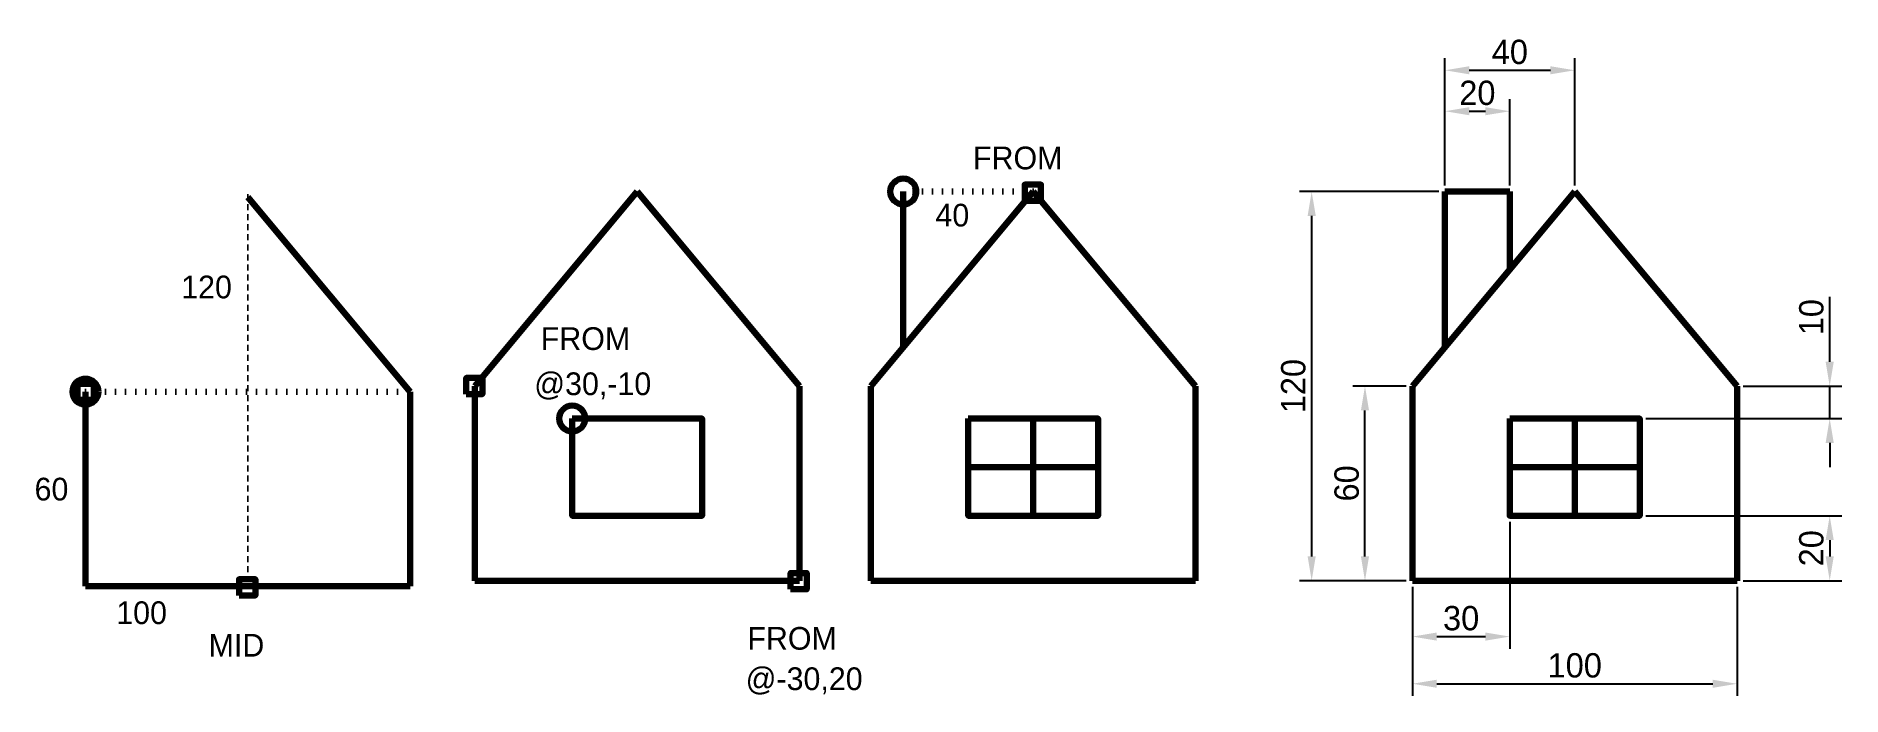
# Model space of a CAD drawing. Header units: metres. Extents: x 425 to 981, y 77 to 281.
import ezdxf

# ---------------------------------------------------------------- set-up
doc = ezdxf.new("R2010")
doc.units = ezdxf.units.M
doc.header["$PDMODE"] = 3
doc.header["$PDSIZE"] = 5
doc.linetypes.add('ACAD_ISO07W100', pattern=[3, 0, -3])
doc.layers.add('DIM', color=1, linetype='Continuous', lineweight=100)
doc.layers.add('EXAMPLE', color=3, linetype='Continuous', lineweight=200)
doc.dimstyles.new('Example_Style', dxfattribs={"dimscale": 3, "dimtxt": 2.5, "dimasz": 2.5, "dimexe": 1.25, "dimexo": 0.625, "dimtad": 1, "dimtxsty": 'Standard', "dimcen": 2.5, "dimclrt": 2, "dimadec": 0, "dimazin": 0, "dimtfac": 1, "dimtmove": 0, "dimatfit": 3, "dimfxl": 1, "dimarcsym": 0})

# ---------------------------------------------------------------- blocks, each defined once
blk = doc.blocks.new('*D3')
at = {"layer": 'Defpoints', "color": 0, "transparency": 16777216}
for p in [(878.62, 257.46), (858.62, 232.7), (878.62, 232.7)]:
    blk.add_point(p, dxfattribs=at)
at = {"layer": 'DIM', "color": 0, "lineweight": -2}
for p, q in [((858.62, 234.57), (858.62, 261.21)), ((866.12, 257.46), (871.12, 257.46)), ((878.62, 234.57), (878.62, 261.21))]:
    blk.add_line(p, q, dxfattribs=at)
at = {"layer": 'DIM', "color": 0}
for points in [[(866.12, 258.71), (866.12, 256.21), (858.62, 257.46)], [(871.12, 258.71), (871.12, 256.21), (878.62, 257.46)]]:
    blk.add_solid(points, dxfattribs=at)
at = {"layer": 'DIM', "color": 2, "insert": (868.62, 263.08), "char_height": 7.5, "attachment_point": 5}
blk.add_mtext('20', dxfattribs=at)
blk = doc.blocks.new('*D4')
at = {"layer": 'Defpoints', "color": 0, "transparency": 16777216}
for p in [(918.62, 132.7), (948.62, 112.7), (977.16, 112.7)]:
    blk.add_point(p, dxfattribs=at)
at = {"layer": 'DIM', "color": 0, "lineweight": -2}
for p, q in [((920.49, 132.7), (980.91, 132.7)), ((977.16, 125.2), (977.16, 120.2)), ((950.49, 112.7), (980.91, 112.7))]:
    blk.add_line(p, q, dxfattribs=at)
at = {"layer": 'DIM', "color": 0}
for points in [[(975.91, 125.2), (978.41, 125.2), (977.16, 132.7)], [(975.91, 120.2), (978.41, 120.2), (977.16, 112.7)]]:
    blk.add_solid(points, dxfattribs=at)
at = {"layer": 'DIM', "color": 2, "insert": (971.54, 122.7), "char_height": 7.5, "attachment_point": 5, "rotation": 90}
blk.add_mtext('20', dxfattribs=at)
blk = doc.blocks.new('*D5')
at = {"layer": 'Defpoints', "color": 0, "transparency": 16777216}
for p in [(948.62, 172.7), (977.16, 172.7), (918.62, 162.7)]:
    blk.add_point(p, dxfattribs=at)
at = {"layer": 'DIM', "color": 0, "lineweight": -2}
for p, q in [((977.16, 180.2), (977.16, 200.2)), ((950.49, 172.7), (980.91, 172.7)), ((977.16, 162.7), (977.16, 172.7)), ((920.49, 162.7), (980.91, 162.7)), ((977.16, 155.2), (977.16, 147.7))]:
    blk.add_line(p, q, dxfattribs=at)
at = {"layer": 'DIM', "color": 0}
for points in [[(975.91, 180.2), (978.41, 180.2), (977.16, 172.7)], [(975.91, 155.2), (978.41, 155.2), (977.16, 162.7)]]:
    blk.add_solid(points, dxfattribs=at)
at = {"layer": 'DIM', "color": 2, "insert": (971.54, 193.95), "char_height": 7.5, "attachment_point": 5, "rotation": 90}
blk.add_mtext('10', dxfattribs=at)
blk = doc.blocks.new('*D6')
at = {"layer": 'Defpoints', "color": 0, "transparency": 16777216}
for p in [(878.62, 132.7), (848.62, 112.7), (878.62, 95.46)]:
    blk.add_point(p, dxfattribs=at)
at = {"layer": 'DIM', "color": 0, "lineweight": -2}
for p, q in [((878.62, 130.82), (878.62, 91.71)), ((848.62, 110.82), (848.62, 91.71)), ((856.12, 95.46), (871.12, 95.46))]:
    blk.add_line(p, q, dxfattribs=at)
at = {"layer": 'DIM', "color": 0}
for points in [[(856.12, 96.71), (856.12, 94.21), (848.62, 95.46)], [(871.12, 96.71), (871.12, 94.21), (878.62, 95.46)]]:
    blk.add_solid(points, dxfattribs=at)
at = {"layer": 'DIM', "color": 2, "insert": (863.62, 101.09), "char_height": 7.5, "attachment_point": 5}
blk.add_mtext('30', dxfattribs=at)
blk = doc.blocks.new('*D7')
at = {"layer": 'Defpoints', "color": 0, "transparency": 16777216}
for p in [(898.62, 270.09), (858.62, 232.7), (898.62, 232.7)]:
    blk.add_point(p, dxfattribs=at)
at = {"layer": 'DIM', "color": 0, "lineweight": -2}
for p, q in [((858.62, 234.57), (858.62, 273.84)), ((898.62, 234.57), (898.62, 273.84)), ((866.12, 270.09), (891.12, 270.09))]:
    blk.add_line(p, q, dxfattribs=at)
at = {"layer": 'DIM', "color": 0}
for points in [[(866.12, 271.34), (866.12, 268.84), (858.62, 270.09)], [(891.12, 271.34), (891.12, 268.84), (898.62, 270.09)]]:
    blk.add_solid(points, dxfattribs=at)
at = {"layer": 'DIM', "color": 2, "insert": (878.62, 275.71), "char_height": 7.5, "attachment_point": 5}
blk.add_mtext('40', dxfattribs=at)
blk = doc.blocks.new('*D8')
at = {"layer": 'Defpoints', "color": 0, "transparency": 16777216}
for p in [(817.58, 232.7), (858.62, 232.7), (848.62, 112.7)]:
    blk.add_point(p, dxfattribs=at)
at = {"layer": 'DIM', "color": 0, "lineweight": -2}
for p, q in [((856.74, 232.7), (813.83, 232.7)), ((817.58, 120.2), (817.58, 225.2)), ((846.74, 112.7), (813.83, 112.7))]:
    blk.add_line(p, q, dxfattribs=at)
at = {"layer": 'DIM', "color": 0}
for points in [[(816.33, 225.2), (818.83, 225.2), (817.58, 232.7)], [(816.33, 120.2), (818.83, 120.2), (817.58, 112.7)]]:
    blk.add_solid(points, dxfattribs=at)
at = {"layer": 'DIM', "color": 2, "insert": (811.95, 172.7), "char_height": 7.5, "attachment_point": 5, "rotation": 90}
blk.add_mtext('120', dxfattribs=at)
blk = doc.blocks.new('*D9')
at = {"layer": 'Defpoints', "color": 0, "transparency": 16777216}
for p in [(834, 172.7), (848.62, 172.7), (848.62, 112.7)]:
    blk.add_point(p, dxfattribs=at)
at = {"layer": 'DIM', "color": 0, "lineweight": -2}
for p, q in [((846.74, 172.7), (830.25, 172.7)), ((834, 120.2), (834, 165.2)), ((846.74, 112.7), (830.25, 112.7))]:
    blk.add_line(p, q, dxfattribs=at)
at = {"layer": 'DIM', "color": 0}
for points in [[(832.75, 165.2), (835.25, 165.2), (834, 172.7)], [(832.75, 120.2), (835.25, 120.2), (834, 112.7)]]:
    blk.add_solid(points, dxfattribs=at)
at = {"layer": 'DIM', "color": 2, "insert": (828.38, 142.7), "char_height": 7.5, "attachment_point": 5, "rotation": 90}
blk.add_mtext('60', dxfattribs=at)
blk = doc.blocks.new('*D10')
at = {"layer": 'Defpoints', "color": 0, "transparency": 16777216}
for p in [(848.62, 112.7), (948.62, 112.7), (948.62, 80.91)]:
    blk.add_point(p, dxfattribs=at)
at = {"layer": 'DIM', "color": 0, "lineweight": -2}
for p, q in [((848.62, 110.82), (848.62, 77.16)), ((948.62, 110.82), (948.62, 77.16)), ((856.12, 80.91), (941.12, 80.91))]:
    blk.add_line(p, q, dxfattribs=at)
at = {"layer": 'DIM', "color": 0}
for points in [[(856.12, 82.16), (856.12, 79.66), (848.62, 80.91)], [(941.12, 82.16), (941.12, 79.66), (948.62, 80.91)]]:
    blk.add_solid(points, dxfattribs=at)
at = {"layer": 'DIM', "color": 2, "insert": (898.62, 86.54), "char_height": 7.5, "attachment_point": 5}
blk.add_mtext('100', dxfattribs=at)

msp = doc.modelspace()

# ---------------------------------------------------------------- linework, layer by layer
at = {"layer": 'EXAMPLE'}
for p, q in [((539.836, 170.977), (489.836, 230.977)), ((609.792, 232.698), (559.792, 172.698)), ((659.792, 172.698), (609.792, 232.698)), ((731.781, 232.698), (681.781, 172.698)), ((691.781, 232.698), (691.781, 184.698)), ((781.781, 172.698), (731.781, 232.698)), ((898.619, 232.698), (848.619, 172.698)), ((858.619, 232.698), (858.619, 184.698)), ((858.619, 232.698), (878.619, 232.698)), ((878.619, 232.698), (878.619, 208.698)), ((948.619, 172.698), (898.619, 232.698)), ((559.792, 172.698), (559.792, 112.698)), ((659.792, 112.698), (659.792, 172.698)), ((681.781, 172.698), (681.781, 112.698)), ((781.781, 112.698), (781.781, 172.698)), ((848.619, 172.698), (848.619, 112.698)), ((948.619, 112.698), (948.619, 172.698)), ((439.836, 170.977), (439.836, 110.977)), ((539.836, 110.977), (539.836, 170.977)), ((731.781, 162.698), (731.781, 132.698)), ((898.619, 162.698), (898.619, 132.698)), ((711.781, 147.698), (751.781, 147.698)), ((878.619, 147.698), (918.619, 147.698)), ((559.792, 112.698), (659.792, 112.698)), ((681.781, 112.698), (781.781, 112.698)), ((848.619, 112.698), (948.619, 112.698)), ((439.836, 110.977), (539.836, 110.977))]:
    msp.add_line(p, q, dxfattribs=at)
at = {"layer": 'EXAMPLE', "color": 1, "linetype": 'ACAD_ISO07W100'}
for p, q in [((489.836, 230.977), (489.836, 110.977)), ((731.781, 232.698), (691.781, 232.698)), ((439.836, 170.977), (539.836, 170.977))]:
    msp.add_line(p, q, dxfattribs=at)
at = {"layer": 'EXAMPLE', "color": 1}
for points in [[(729.185, 229.814), (734.185, 229.814), (734.185, 234.814), (729.185, 234.814)], [(437.397, 168.426), (442.397, 168.426), (442.397, 173.426), (437.397, 173.426)], [(557.149, 170.228), (562.149, 170.228), (562.149, 175.228), (557.149, 175.228)], [(487.193, 108.15), (492.193, 108.15), (492.193, 113.15), (487.193, 113.15)], [(657.046, 110.036), (662.046, 110.036), (662.046, 115.036), (657.046, 115.036)]]:
    msp.add_lwpolyline(points, close=True, dxfattribs=at)
at = {"layer": 'EXAMPLE'}
for points in [[(589.792, 162.698), (629.792, 162.698), (629.792, 132.698), (589.792, 132.698)], [(711.781, 162.698), (751.781, 162.698), (751.781, 132.698), (711.781, 132.698)], [(878.619, 162.698), (918.619, 162.698), (918.619, 132.698), (878.619, 132.698)]]:
    msp.add_lwpolyline(points, close=True, dxfattribs=at)
for centre in [(691.781, 232.698), (439.836, 170.977), (589.792, 162.698)]:
    msp.add_circle(centre, 4, dxfattribs=at)

# ---------------------------------------------------------------- texts
at = {"layer": 'EXAMPLE', "color": 1}
for s, p in [('FROM', (713.252, 239.543)), ('FROM', (580.107, 183.847)), ('MID', (477.783, 89.285)), ('FROM', (643.746, 91.412))]:
    msp.add_text(s, height=7, dxfattribs=at).set_placement(p)
at = {"layer": 'EXAMPLE', "color": 2}
for s, p in [('40', (701.684, 221.916)), ('120', (469.344, 199.762)), ('@30,-10', (578.093, 169.918)), ('60', (424.175, 137.438)), ('100', (449.335, 99.321)), ('@-30,20', (643.211, 78.964))]:
    msp.add_text(s, height=7, dxfattribs=at).set_placement(p)

# ---------------------------------------------------------------- dimensions: what is measured, and where the dimension line sits
at = {"layer": 'DIM'}
for base, p1, p2, picture, middle in [((898.619, 270.086), (858.619, 232.698), (898.619, 232.698), '*D7', (878.619, 275.711)), ((878.619, 257.457), (858.619, 232.698), (878.619, 232.698), '*D3', (868.619, 263.082)), ((878.619, 95.464), (848.619, 112.698), (878.619, 132.698), '*D6', (863.619, 101.089)), ((948.619, 80.912), (848.619, 112.698), (948.619, 112.698), '*D10', (898.619, 86.537))]:
    dim = msp.add_linear_dim(base=base, p1=p1, p2=p2, dimstyle='Example_Style', dxfattribs=at)
    dim.commit()
    dim.dimension.update_dxf_attribs({"geometry": picture, "text_midpoint": middle})
for base, p1, p2, picture, middle in [((817.577, 232.698), (848.619, 112.698), (858.619, 232.698), '*D8', (811.952, 172.698)), ((977.161, 172.698), (918.619, 162.698), (948.619, 172.698), '*D5', (971.536, 193.948)), ((834.001, 172.698), (848.619, 112.698), (848.619, 172.698), '*D9', (828.376, 142.698)), ((977.161, 112.698), (918.619, 132.698), (948.619, 112.698), '*D4', (971.536, 122.698))]:
    dim = msp.add_linear_dim(base=base, p1=p1, p2=p2, angle=90, dimstyle='Example_Style', dxfattribs=at)
    dim.commit()
    dim.dimension.update_dxf_attribs({"geometry": picture, "text_midpoint": middle})

doc.saveas('drawing.dxf')
